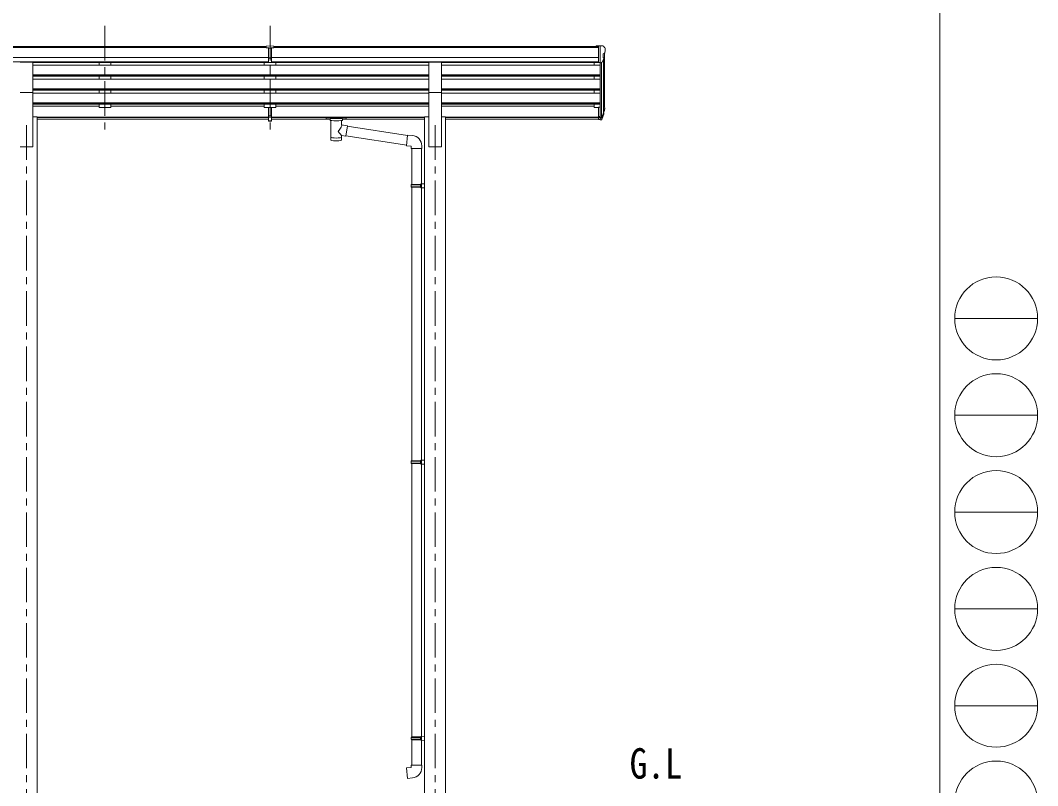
# Model space of a CAD drawing. Units: millimetres at full size, sheet at 1:30; details may follow other scales. Extents: x -8432 to 8432, y -5820 to 5820.
# Drawn here: x 4018 to 8432, y -3077 to 243 of the extents above; entities that cross this region are included whole.
import ezdxf
from ezdxf.enums import TextEntityAlignment as Align

# ---------------------------------------------------------------- set-up
doc = ezdxf.new("R2010")
doc.units = ezdxf.units.MM
doc.header["$LTSCALE"] = 30
doc.linetypes.add('CHAIN1', pattern=[8, 5, -1, 1, -1])
for name, color, linetype, lineweight in [('0-1_本体', 5, 'CHAIN1', 9), ('0-3_ELV2', 4, 'Continuous', 9), ('0-9_OUTLINE', 7, 'Continuous', 9), ('F-0_240', 7, 'Continuous', 9)]:
    doc.layers.add(name, color=color, linetype=linetype, lineweight=lineweight)
doc.layers.add('0-7_SHAPE', color=7, linetype='Continuous')
doc.styles.add('ＭＳ ゴシック', font='')
doc.styles.get('ＭＳ ゴシック').set_extended_font_data('MS Gothic')

msp = doc.modelspace()

# ---------------------------------------------------------------- linework, layer by layer
at = {"layer": '0-1_本体'}
for p, q in [((4385.37, 219.22), (4385.37, -258.3)), ((5101.37, 219.22), (5101.37, -258.3)), ((4045.37, -211.62), (4045.37, -3755.19)), ((5817.37, -211.62), (5817.37, -3755.19))]:
    msp.add_line(p, q, dxfattribs=at)
at = {"layer": '0-3_ELV2'}
for p, q in [((5084.87, 130.09), (95.87, 130.09)), ((5084.87, 124.88), (95.87, 124.88)), ((5084.87, 123.66), (5084.87, 131.5)), ((5084.87, 123.66), (5094.87, 123.66)), ((5101.37, 122.84), (5094.87, 123.24)), ((5094.87, 121.66), (5107.87, 121.66)), ((5107.87, 123.18), (5101.37, 122.87)), ((5107.87, 60.03), (5107.87, 125.31)), ((6526.87, 130.09), (5117.87, 130.09)), ((6526.87, 124.88), (5117.87, 124.88)), ((6526.87, 131.7), (6516.87, 131.61)), ((6516.87, 130.09), (6516.87, 131.61)), ((6526.87, 59.71), (6526.87, 131.7)), ((6545.37, 131.7), (6526.87, 131.7)), ((6533.37, 58.71), (6533.37, 131.7)), ((6545.37, 131.7), (6547.71, 131.55)), ((6547.37, 97.18), (6547.37, 80.91)), ((6552.84, 100.51), (6547.52, 97.44)), ((6548.46, 131.13), (6552.53, 125.32)), ((6553.37, 101.12), (6553.37, -133.54)), ((6555.37, 122.32), (6555.37, 121.7)), ((5094.87, 81.34), (95.87, 81.34)), ((5094.87, 63.49), (95.87, 63.49)), ((4017.87, 61.07), (4072.87, 61.07)), ((4072.87, -70.73), (4072.87, 61.07)), ((5094.87, 60.15), (4072.87, 60.15)), ((4072.87, 47.74), (5789.87, 47.74)), ((4360.37, 60.24), (4360.37, 47.74)), ((4410.37, 60.24), (4410.37, 47.84)), ((5076.37, 60.24), (5076.37, 47.74)), ((5094.87, 80.14), (5101.37, 79.98)), ((5094.87, 61.1), (5101.37, 60.7)), ((5101.37, 79.98), (5107.87, 80.14)), ((5101.37, 60.7), (5107.87, 61.1)), ((5101.37, 47.74), (5101.37, 0.04)), ((6526.87, 81.34), (5107.87, 81.34)), ((6526.87, 63.49), (5107.87, 63.49)), ((5789.87, 60.15), (5107.87, 60.15)), ((5126.37, 60.24), (5126.37, 47.84)), ((5789.87, -70.73), (5789.87, 61.07)), ((5789.87, 61.07), (5844.87, 61.07)), ((5844.87, -70.73), (5844.87, 61.07)), ((6526.87, 60.15), (5844.87, 60.15)), ((5844.87, 47.74), (6533.37, 47.74)), ((6508.37, 60.24), (6508.37, 47.74)), ((6526.87, 59.71), (6533.37, 59.71)), ((6533.37, 58.71), (6538.58, 59.03)), ((6533.37, 58.71), (6533.37, -133.91)), ((6539.37, 59.19), (6539.38, -178.69)), ((6541, 60.52), (6550, 76.12)), ((6548.4, 73.35), (6548.4, -160.25)), ((4072.87, 5.86), (5789.87, 5.86)), ((4072.87, 4.36), (5789.87, 4.36)), ((4072.87, 0.04), (5789.87, 0.04)), ((4360.37, 0.04), (4360.37, -12.81)), ((4410.37, 0.04), (4410.37, -12.81)), ((5076.37, 0.04), (5076.37, -12.81)), ((5126.37, 0.04), (5126.37, -12.81)), ((5844.87, 5.86), (6533.37, 5.86)), ((5844.87, 4.36), (6533.37, 4.36)), ((5844.87, 0.04), (6533.37, 0.04)), ((6508.37, 0.04), (6508.37, -12.81)), ((4072.87, -12.81), (5789.87, -12.81)), ((5101.37, -12.81), (5101.37, -60.5)), ((5844.87, -12.81), (6533.37, -12.81)), ((4017.87, -70.73), (4072.87, -70.73)), ((4072.87, -54.69), (5789.87, -54.69)), ((4072.87, -56.19), (5789.87, -56.19)), ((4072.87, -60.5), (5789.87, -60.5)), ((4072.87, -70.73), (4072.87, -305.19)), ((4072.87, -73.36), (5789.87, -73.36)), ((4360.37, -60.5), (4360.37, -73.26)), ((4410.37, -60.5), (4410.37, -73.36)), ((5076.37, -60.5), (5076.37, -73.26)), ((5101.37, -121.05), (5101.37, -73.36)), ((5126.37, -60.5), (5126.37, -73.36)), ((5789.87, -70.73), (5789.87, -305.19)), ((5789.87, -70.73), (5844.87, -70.73)), ((5844.87, -54.69), (6533.37, -54.69)), ((5844.87, -56.19), (6533.37, -56.19)), ((5844.87, -60.5), (6533.37, -60.5)), ((5844.87, -70.73), (5844.87, -305.19)), ((5844.87, -73.36), (6533.37, -73.36)), ((6508.37, -60.5), (6508.37, -73.36)), ((4072.87, -115.24), (5789.87, -115.24)), ((4072.87, -116.73), (5789.87, -116.73)), ((4072.87, -121.05), (5789.87, -121.05)), ((4072.87, -129.6), (4360.37, -129.6)), ((4360.37, -121.05), (4360.37, -134.54)), ((4410.37, -121.05), (4410.37, -134.54)), ((5076.37, -129.6), (4410.37, -129.6)), ((5076.37, -121.05), (5076.37, -134.54)), ((5126.37, -121.05), (5126.37, -134.54)), ((5789.87, -129.6), (5126.37, -129.6)), ((5844.87, -115.24), (6533.37, -115.24)), ((5844.87, -116.73), (6533.37, -116.73)), ((5844.87, -121.05), (6533.37, -121.05)), ((6508.37, -129.6), (5844.87, -129.6)), ((6508.37, -121.05), (6508.37, -134.54)), ((4090.57, -176.19), (4072.87, -176.19)), ((4090.57, -176.19), (4090.57, -3655.19)), ((4410.37, -134.54), (4360.37, -134.54)), ((5126.37, -134.54), (5076.37, -134.54)), ((5094.87, -194.27), (5094.87, -134.54)), ((5094.87, -172.02), (5107.87, -172.02)), ((5107.87, -194.27), (5107.87, -134.54)), ((5772.17, -176.19), (5772.17, -3655.19)), ((5772.17, -176.19), (5789.87, -176.19)), ((5862.57, -176.19), (5844.87, -176.19)), ((5862.57, -176.19), (5862.57, -3655.19)), ((6508.37, -134.54), (6526.87, -134.54)), ((6526.87, -133.91), (6526.87, -187.94)), ((6526.87, -133.91), (6533.37, -133.91)), ((6526.87, -174.04), (6533.37, -174.04)), ((6533.37, -133.91), (6533.37, -188.68)), ((6539.81, -178.26), (6547.56, -162.86)), ((6549.01, -163.21), (6540.82, -179.39)), ((6549.63, -163.78), (6540.82, -187.33)), ((6551.68, -146.72), (6548.4, -153.78)), ((6552.28, -148.1), (6548.4, -156.05)), ((6549.96, -159.37), (6549.63, -163.78)), ((4090.57, -176.61), (5094.87, -176.61)), ((4090.57, -178.01), (5094.87, -178.01)), ((5094.87, -185.7), (4090.57, -185.7)), ((5094.87, -177.42), (5107.87, -177.42)), ((5094.87, -193.2), (5101.37, -193.6)), ((5101.37, -193.6), (5107.87, -193.2)), ((5107.87, -176.61), (5772.17, -176.61)), ((5107.87, -178.01), (5772.17, -178.01)), ((5361.87, -185.7), (5107.87, -185.7)), ((5772.17, -185.7), (5415.87, -185.7)), ((5862.57, -176.61), (6526.87, -176.61)), ((5862.57, -178.01), (6526.87, -178.01)), ((6526.87, -185.7), (5862.57, -185.7)), ((6526.87, -178.92), (6533.37, -178.92)), ((6526.87, -187.94), (6533.37, -187.94)), ((6533.37, -178.94), (6538.51, -178.94)), ((6533.37, -180.75), (6538.22, -180.75)), ((6533.37, -188.68), (6538.22, -188.68)), ((4017.87, -305.19), (4072.87, -305.19)), ((5789.87, -305.19), (5844.87, -305.19))]:
    msp.add_line(p, q, dxfattribs=at)
for points in [[(5084.87, 131.5), (5102.87, 131.66), (5117.87, 131.53)], [(5107.87, 60.03), (5101.37, 59.64), (5094.87, 60.03), (5094.87, 125.37)], [(5107.87, 123.71), (5117.87, 123.79), (5117.87, 131.53)], [(5107.87, 79.04), (5104.62, 78.96), (5101.37, 78.88), (5098.13, 78.96), (5094.87, 79.04)], [(5107.87, -194.27), (5101.37, -194.66), (5094.87, -194.27)]]:
    msp.add_lwpolyline(points, dxfattribs=at)
for centre, radius, start, end in [((6547.67, 97.18), 0.3, 120, 180), ((6547.64, 130.56), 1, 35, 86.5), ((6552.37, 122.32), 3, 0, 87), ((6548.47, 104.88), 6.18, 315.00103, 354.2965), ((6353.37, 121.7), 202, 355.05096, 0), ((6538.4, 62.02), 3, 273.5, 330), ((6547.67, 80.91), 0.3, 180, 265.2833), ((6547.4, 77.62), 3, 330, 85.2833), ((6522.79, -137.22), 30.41, 341.80266, 352.8448), ((6524.19, -138.98), 29.53, 342.01856, 353.49194)]:
    msp.add_arc(centre, radius, start, end, dxfattribs=at)
for centre, major_axis, ratio, start_param, end_param in [((5125.94, 121.35), (24.57, -1.51), 0.121868, 3.1422238, 3.1491027), ((6463.45, -139.32), (88.05, 0), 0.90356, 5.9828017, 6.0168888), ((6548.66, -159.37), (-1.3, 0), 0.90356, 2.9359903, 4.9130961), ((6462.74, -143.18), (89.07, 0), 0.90356, 6.0316505, 6.077583), ((6465.51, -132.74), (-87.93, 4.42), 0.541684, 3.060334, 3.2172517), ((6464.72, -139.41), (89.06, 1.43), 0.57596, 6.1985533, 6.3701348), ((6538.22, -178.04), (3, 0), 0.90356, 4.712389, 5.7595865), ((6538.22, -185.97), (-3, 0), 0.90356, 1.5707963, 2.6179939), ((6538.51, -177.58), (1.5, 0), 0.90356, 4.712389, 5.7595865)]:
    msp.add_ellipse(centre, major_axis=major_axis, ratio=ratio, start_param=start_param, end_param=end_param, dxfattribs=at)
at = {"layer": '0-9_OUTLINE'}
for p, q in [((5345.37, -178.79), (5345.37, -184.54)), ((5347.37, -178.12), (5430.37, -178.12)), ((5347.37, -180.3), (5430.37, -180.3)), ((5347.37, -185.21), (5361.87, -185.21)), ((5361.87, -190.85), (5361.87, -184.3)), ((5365.97, -191.77), (5365.96, -277.21)), ((5411.77, -210.52), (5411.77, -191.77)), ((5436.99, -214.42), (5411.77, -210.51)), ((5415.87, -190.85), (5415.87, -184.3)), ((5415.87, -185.21), (5430.37, -185.21)), ((5436.99, -214.42), (5429.97, -259.68)), ((5432.37, -178.79), (5432.37, -184.54)), ((5697.99, -256.98), (5436.68, -216.44)), ((5411.79, -277.21), (5411.77, -256.55)), ((5411.77, -256.86), (5429.97, -259.68)), ((5694.32, -298.91), (5430.24, -257.94)), ((5718.99, -256.93), (5698.15, -255.11)), ((5760.06, -312.68), (5760.06, -301.76)), ((5714.06, -312.68), (5760.06, -312.68)), ((5716.17, -312.68), (5716.17, -469.25)), ((5758.17, -312.68), (5758.17, -466.69)), ((5714.17, -471.25), (5715.17, -469.25)), ((5714.17, -471.25), (5758.17, -471.25)), ((5714.17, -471.25), (5714.17, -479.25)), ((5714.17, -479.25), (5758.17, -479.25)), ((5714.17, -479.25), (5715.17, -481.25)), ((5715.17, -469.25), (5758.17, -469.25)), ((5715.17, -481.25), (5758.17, -481.25)), ((5716.17, -481.25), (5716.17, -1667.44)), ((5753.7, -471.25), (5753.27, -469.25)), ((5756.17, -466.75), (5772.17, -466.28)), ((5756.17, -468.75), (5756.17, -466.75)), ((5756.17, -468.75), (5758.17, -468.75)), ((5756.17, -483.75), (5756.17, -481.75)), ((5756.17, -483.75), (5772.17, -484.22)), ((5758.17, -483.81), (5758.17, -1664.88)), ((5772.17, -466.28), (5772.17, -484.22)), ((5714.17, -1669.44), (5715.17, -1667.44)), ((5714.17, -1669.44), (5758.17, -1669.44)), ((5714.17, -1669.44), (5714.17, -1677.44)), ((5715.17, -1667.44), (5758.17, -1667.44)), ((5753.7, -1669.44), (5753.27, -1667.44)), ((5756.17, -1664.94), (5772.17, -1664.47)), ((5756.17, -1666.94), (5756.17, -1664.94)), ((5756.17, -1666.94), (5758.17, -1666.94)), ((5772.17, -1664.47), (5772.17, -1682.41)), ((5714.17, -1677.44), (5758.17, -1677.44)), ((5714.17, -1677.44), (5715.17, -1679.44)), ((5715.17, -1679.44), (5758.17, -1679.44)), ((5716.17, -1679.44), (5716.17, -2865.63)), ((5756.17, -1681.94), (5756.17, -1679.94)), ((5756.17, -1681.94), (5772.17, -1682.41)), ((5758.17, -1682), (5758.17, -2863.07)), ((5714.17, -2867.63), (5715.17, -2865.63)), ((5714.17, -2867.63), (5758.17, -2867.63)), ((5714.17, -2867.63), (5714.17, -2875.63)), ((5715.17, -2865.63), (5758.17, -2865.63)), ((5753.7, -2867.63), (5753.27, -2865.63)), ((5756.17, -2863.13), (5772.17, -2862.66)), ((5756.17, -2865.13), (5756.17, -2863.13)), ((5756.17, -2865.13), (5758.17, -2865.13)), ((5772.17, -2862.66), (5772.17, -2880.6)), ((5714.17, -2875.63), (5758.17, -2875.63)), ((5714.17, -2875.63), (5715.17, -2877.63)), ((5715.17, -2877.63), (5758.17, -2877.63)), ((5716.17, -2877.63), (5716.17, -2987.63)), ((5756.17, -2880.13), (5756.17, -2878.13)), ((5756.17, -2880.13), (5772.17, -2880.6)), ((5758.17, -2880.19), (5758.17, -2987.63)), ((5714.17, -2987.63), (5760.17, -2987.63)), ((5714.17, -2997.63), (5714.17, -2987.63)), ((5760.17, -2987.63), (5760.17, -2998.54))]:
    msp.add_line(p, q, dxfattribs=at)
for points in [[(5345.37, -178.79), (5345.41, -178.59), (5345.49, -178.45), (5345.59, -178.36), (5345.69, -178.3), (5345.81, -178.25), (5346.11, -178.19), (5346.6, -178.14), (5347.14, -178.12), (5347.37, -178.12)], [(5345.37, -184.54), (5345.41, -184.74), (5345.49, -184.88), (5345.59, -184.97), (5345.69, -185.03), (5345.81, -185.08), (5346.11, -185.14), (5346.6, -185.18), (5347.14, -185.21), (5347.37, -185.21)], [(5430.37, -178.12), (5430.73, -178.13), (5431.26, -178.15), (5431.71, -178.2), (5432.01, -178.28), (5432.18, -178.38), (5432.3, -178.52), (5432.37, -178.7), (5432.37, -178.79)], [(5430.37, -185.21), (5430.73, -185.2), (5431.26, -185.18), (5431.71, -185.13), (5432.01, -185.05), (5432.18, -184.95), (5432.3, -184.81), (5432.37, -184.63), (5432.37, -184.54)], [(5698.15, -255.11), (5694.14, -300.94), (5714.06, -302.68), (5714.06, -312.68)], [(5753.7, -471.25), (5753.7, -479.25), (5753.27, -481.25)], [(5756.17, -481.75), (5758.17, -481.75), (5758.17, -468.75)], [(5753.7, -1669.44), (5753.7, -1677.44), (5753.27, -1679.44)], [(5756.17, -1679.94), (5758.17, -1679.94), (5758.17, -1666.94)], [(5753.7, -2867.63), (5753.7, -2875.63), (5753.27, -2877.63)], [(5756.17, -2878.13), (5758.17, -2878.13), (5758.17, -2865.13)], [(5719.1, -3043.37), (5698.26, -3045.2), (5694.25, -2999.37), (5714.17, -2997.63)]]:
    msp.add_lwpolyline(points, dxfattribs=at)
for centre, start, end in [((5715.06, -301.76), 0, 85), ((5715.17, -2998.54), 275, 0)]:
    msp.add_arc(centre, 45, start, end, dxfattribs=at)
for centre, major_axis, ratio, start_param, end_param in [((5347.37, -180.52), (2, 0), 0.109601, 3.1415927, 4.712389), ((5388.87, -190.77), (27.06, 0), 0.069685, 3.1415927, 6.2831853), ((5388.87, -184.3), (27, 0), 0.070066, 6.2831853, 9.424778), ((5388.87, -237.05), (-22.81, -26.62), 0.234429, 1.6855472, 3.1268519), ((5399.87, -188.29), (16, 0), 0.361356, 6.2636979, 6.2831853), ((5430.37, -180.52), (2, 0), 0.109601, 4.712389, 6.2831853), ((5388.87, -264.77), (22.91, 0), 0.122865, 3.1415927, 6.2831853), ((5391.43, -234.41), (20.32, -22.25), 0.045535, 0.0389954, 1.3075346), ((5388.87, -277.21), (22.92, 0), 0.101955, 3.1415499, 6.2833984)]:
    msp.add_ellipse(centre, major_axis=major_axis, ratio=ratio, start_param=start_param, end_param=end_param, dxfattribs=at)
at = {"layer": 'F-0_240', "color": 5}
msp.add_line((8007.94, 5820), (8007.94, -5820), dxfattribs=at)
at = {"layer": 'F-0_240', "color": 4}
for p, q in [((8072.06, -1050), (8432.06, -1050)), ((8072.06, -1470), (8432.06, -1470)), ((8072.06, -1890), (8432.06, -1890)), ((8072.06, -2310), (8432.06, -2310)), ((8072.06, -2730), (8432.06, -2730))]:
    msp.add_line(p, q, dxfattribs=at)
for centre in [(8252.05, -1050), (8252.05, -1470), (8252.05, -1890), (8252.05, -2310), (8252.05, -2730), (8252.05, -3150)]:
    msp.add_circle(centre, 180, dxfattribs=at)

# ---------------------------------------------------------------- texts
at = {"layer": '0-7_SHAPE', "style": 'ＭＳ ゴシック', "width": 0.85}
msp.add_text('G.L', height=132, dxfattribs=at).set_placement((6661.76, -3086), align=Align.BOTTOM_LEFT)

doc.saveas('drawing.dxf')
